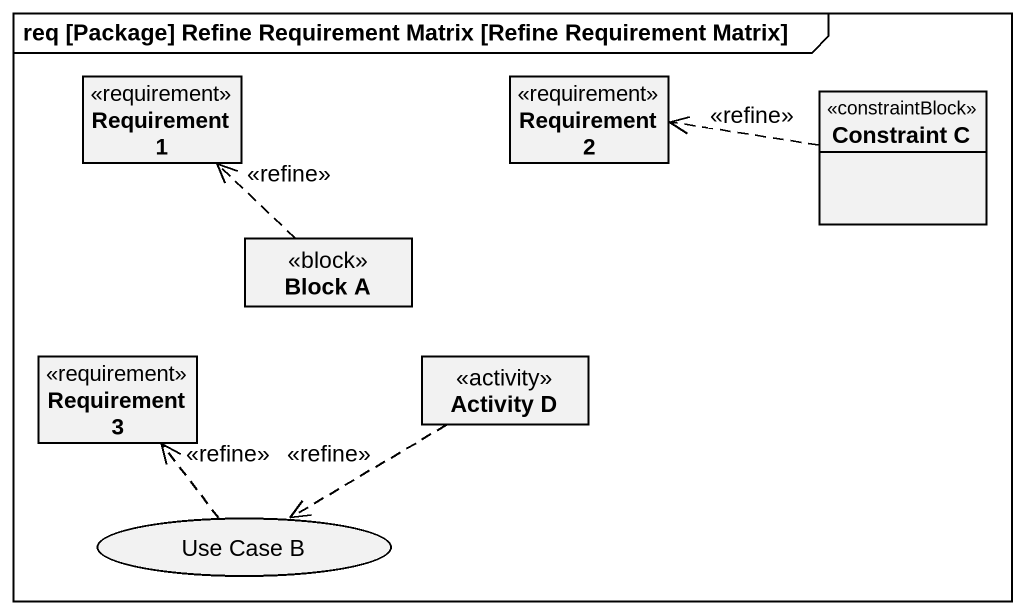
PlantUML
@startuml
mainframe req [Package] Refine Requirement Matrix [Refine Requirement Matrix]
allowmixing
hide circle
hide empty members
class "Requirement 1" as Requirement_1 <<requirement>>
class "Requirement 2" as Requirement_2 <<requirement>>
class "Constraint C" as Constraint_C <<constraintBlock>>
class "Block A" as Block_A <<block>>
class "Requirement 3" as Requirement_3 <<requirement>>
class "Activity D" as Activity_D <<activity>>
usecase "Use Case B" as Use_Case_B
Constraint_C .left.> Requirement_2 : <<refine>>
Block_A .up.> Requirement_1 : <<refine>>
Activity_D ..> Use_Case_B : <<refine>>
Use_Case_B .up.> Requirement_3 : <<refine>>
@enduml
